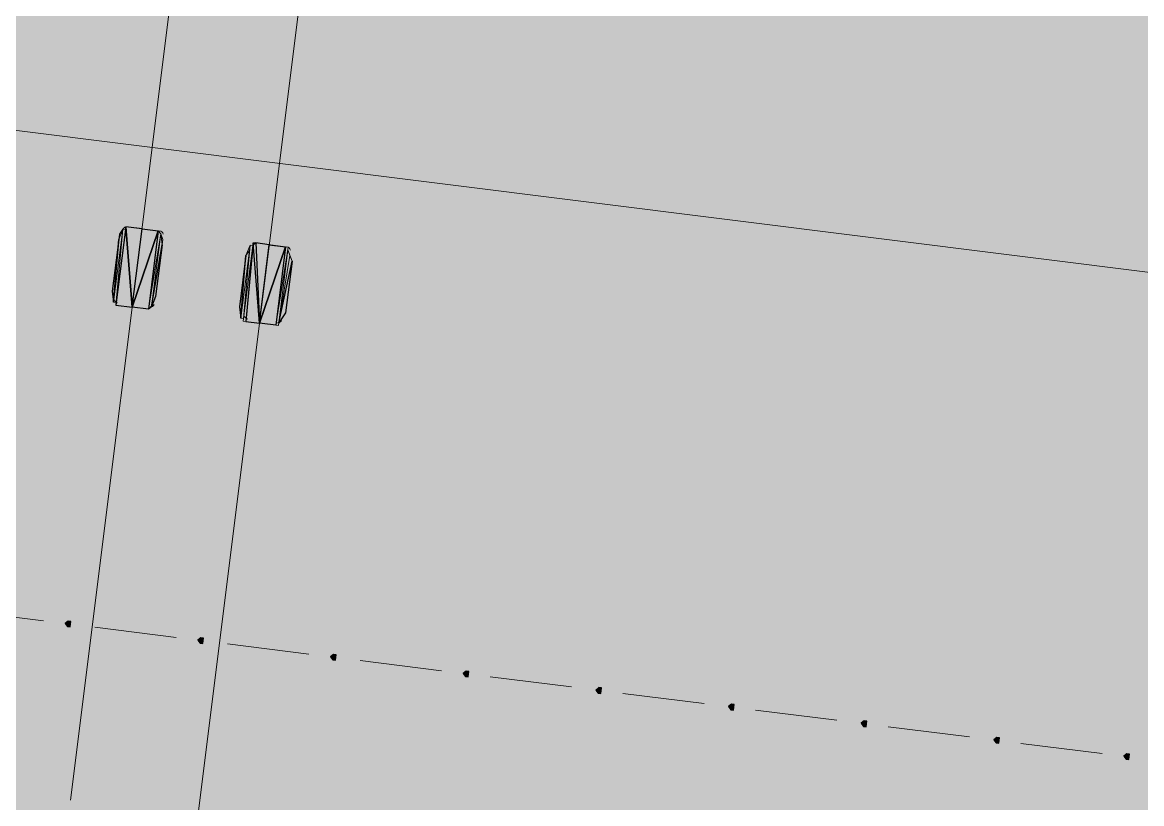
# Model space of a CAD drawing. Header units: metres. Extents: x -4 to 509425, y 7549 to 4732445.
# Drawn here: x 476057.508 to 476060.98, y 4719731.627 to 4719734.05 of the extents above; entities that cross this region are included whole.
import ezdxf

# ---------------------------------------------------------------- set-up
doc = ezdxf.new("R2010")
doc.units = ezdxf.units.M
doc.header["$LTSCALE"] = 0.01
doc.header["$MEASUREMENT"] = 0
doc.layers.get('0').update_dxf_attribs({"lineweight": 0})
doc.layers.add('_SUBESTACIÓN', color=1, linetype='Continuous')
doc.layers.add('SUBESTACION LA VID', color=253, linetype='Continuous')

# ---------------------------------------------------------------- blocks, each defined once
blk = doc.blocks.new('A$Cfff6051d')
at = {"layer": 'SUBESTACION LA VID', "transparency": 33554687}
h = blk.add_hatch(color=256, dxfattribs=at)
h.dxf.hatch_style = 2
h.paths.add_polyline_path([(476057.6571, 4719732.1838), (476057.6582, 4719732.1922), (476057.6498, 4719732.1932), (476057.6403, 4719732.1859), (476057.6477, 4719732.1764), (476057.6561, 4719732.1754)])
h = blk.add_hatch(color=256, dxfattribs=at)
h.dxf.hatch_style = 2
h.paths.add_polyline_path([(476058.0687, 4719732.1322), (476058.0698, 4719732.1406), (476058.0614, 4719732.1416), (476058.0519, 4719732.1343), (476058.0593, 4719732.1248), (476058.0677, 4719732.1238)])
h = blk.add_hatch(color=256, dxfattribs=at)
h.dxf.hatch_style = 2
h.paths.add_polyline_path([(476058.4803, 4719732.0806), (476058.4814, 4719732.089), (476058.473, 4719732.09), (476058.4635, 4719732.0827), (476058.4709, 4719732.0732), (476058.4793, 4719732.0722)])
h = blk.add_hatch(color=256, dxfattribs=at)
h.dxf.hatch_style = 2
h.paths.add_polyline_path([(476058.892, 4719732.029), (476058.893, 4719732.0374), (476058.8846, 4719732.0384), (476058.8752, 4719732.0311), (476058.8825, 4719732.0216), (476058.8909, 4719732.0206)])
h = blk.add_hatch(color=256, dxfattribs=at)
h.dxf.hatch_style = 2
h.paths.add_polyline_path([(476059.3036, 4719731.9774), (476059.3046, 4719731.9858), (476059.2962, 4719731.9868), (476059.2868, 4719731.9795), (476059.2941, 4719731.97), (476059.3025, 4719731.969)])
h = blk.add_hatch(color=256, dxfattribs=at)
h.dxf.hatch_style = 2
h.paths.add_polyline_path([(476059.7152, 4719731.9258), (476059.7163, 4719731.9342), (476059.7079, 4719731.9352), (476059.6984, 4719731.9279), (476059.7057, 4719731.9184), (476059.7141, 4719731.9174)])
h = blk.add_hatch(color=256, dxfattribs=at)
h.dxf.hatch_style = 2
h.paths.add_polyline_path([(476060.1268, 4719731.8742), (476060.1279, 4719731.8826), (476060.1195, 4719731.8836), (476060.11, 4719731.8763), (476060.1174, 4719731.8668), (476060.1258, 4719731.8658)])
h = blk.add_hatch(color=256, dxfattribs=at)
h.dxf.hatch_style = 2
h.paths.add_polyline_path([(476060.5384, 4719731.8226), (476060.5395, 4719731.831), (476060.5311, 4719731.832), (476060.5216, 4719731.8247), (476060.529, 4719731.8152), (476060.5374, 4719731.8142)])
h = blk.add_hatch(color=256, dxfattribs=at)
h.dxf.hatch_style = 2
h.paths.add_polyline_path([(476060.9416, 4719731.772), (476060.9427, 4719731.7804), (476060.9343, 4719731.7815), (476060.9248, 4719731.7741), (476060.9322, 4719731.7647), (476060.9406, 4719731.7636)])
at = {"layer": 'SUBESTACION LA VID', "lineweight": 15}
for p, q in [((476072.0569, 4719731.8887), (475974.5206, 4719744.1168)), ((476057.8287, 4719733.4165), (476057.9295, 4719733.4039)), ((476057.8791, 4719733.4102), (476057.8486, 4719733.1666)), ((476058.2319, 4719733.366), (476058.3244, 4719733.3544)), ((476058.2739, 4719733.3607), (476058.2434, 4719733.1171)), ((476057.899, 4719733.1603), (476057.7982, 4719733.1729)), ((476058.2938, 4719733.1108), (476058.2014, 4719733.1224)), ((476057.5731, 4719732.1943), (476057.3211, 4719732.2259)), ((476057.9847, 4719732.1427), (476057.7327, 4719732.1743)), ((476058.3963, 4719732.0911), (476058.1443, 4719732.1227)), ((476058.808, 4719732.0395), (476058.5559, 4719732.0711)), ((476059.2112, 4719731.9889), (476058.9592, 4719732.0205)), ((476059.6228, 4719731.9373), (476059.3708, 4719731.9689)), ((476060.0344, 4719731.8857), (476059.7824, 4719731.9173)), ((476060.446, 4719731.8341), (476060.194, 4719731.8657)), ((476060.8576, 4719731.7825), (476060.6056, 4719731.8141))]:
    blk.add_line(p, q, dxfattribs=at)
at = {"layer": 'SUBESTACION LA VID', "lineweight": 0}
for p, q in [((476057.8486, 4719733.1666), (476057.8287, 4719733.4165)), ((476057.8486, 4719733.1666), (476057.9295, 4719733.4039)), ((476058.2434, 4719733.1171), (476058.2235, 4719733.367)), ((476058.2434, 4719733.1171), (476058.3244, 4719733.3544)), ((476057.7908, 4719733.1824), (476057.7867, 4719733.217)), ((476057.9084, 4719733.1676), (476057.9211, 4719733.2002)), ((476058.1857, 4719733.1329), (476058.1815, 4719733.1675)), ((476058.3033, 4719733.1181), (476058.3243, 4719733.1496))]:
    blk.add_line(p, q, dxfattribs=at)
at = {"layer": 'SUBESTACION LA VID', "lineweight": 15}
for points in [[(476062.275, 4719768.4732), (476062.0338, 4719766.5495), (476057.6569, 4719731.6377)], [(476062.6698, 4719768.4237), (476062.4286, 4719766.5), (476058.0517, 4719731.5882)], [(476057.8791, 4719733.4102), (476057.8287, 4719733.4165), (476057.8277, 4719733.4081), (476057.8193, 4719733.4092), (476057.8088, 4719733.3934), (476057.8067, 4719733.3766), (476057.7867, 4719733.217), (476057.7908, 4719733.1824), (476057.7992, 4719733.1813), (476057.7982, 4719733.1729), (476057.8486, 4719733.1666), (476057.8791, 4719733.4102)], [(476057.7908, 4719733.1824), (476057.7867, 4719733.217), (476057.8067, 4719733.3766), (476057.8193, 4719733.4092)], [(476057.8791, 4719733.4102), (476057.9295, 4719733.4039), (476057.9369, 4719733.3944), (476057.9432, 4719733.3766), (476057.9411, 4719733.3598), (476057.9211, 4719733.2002), (476057.9084, 4719733.1676), (476057.899, 4719733.1603), (476057.8486, 4719733.1666), (476057.8791, 4719733.4102)], [(476057.9369, 4719733.3944), (476057.9411, 4719733.3598), (476057.9211, 4719733.2002), (476057.9084, 4719733.1676)], [(476058.2739, 4719733.3607), (476058.2319, 4719733.366), (476058.2235, 4719733.367), (476058.2225, 4719733.3586), (476058.2141, 4719733.3597), (476058.212, 4719733.3429), (476058.2015, 4719733.3271), (476058.1815, 4719733.1675), (476058.1857, 4719733.1329), (476058.1941, 4719733.1318), (476058.193, 4719733.1234), (476058.2014, 4719733.1224), (476058.2434, 4719733.1171), (476058.2739, 4719733.3607)], [(476058.1857, 4719733.1329), (476058.1815, 4719733.1675), (476058.2015, 4719733.3271), (476058.2141, 4719733.3597)], [(476058.2739, 4719733.3607), (476058.3244, 4719733.3544), (476058.3328, 4719733.3533), (476058.3317, 4719733.3449), (476058.338, 4719733.3271), (476058.3443, 4719733.3092), (476058.3243, 4719733.1496), (476058.3033, 4719733.1181), (476058.3022, 4719733.1097), (476058.2938, 4719733.1108), (476058.2434, 4719733.1171), (476058.2739, 4719733.3607)], [(476058.3317, 4719733.3449), (476058.3443, 4719733.3092), (476058.3243, 4719733.1496), (476058.3033, 4719733.1181)]]:
    blk.add_lwpolyline(points, dxfattribs=at)
at = {"layer": 'SUBESTACION LA VID', "lineweight": 0}
for points in [[(476057.7992, 4719733.1813), (476057.8193, 4719733.4092), (476057.7992, 4719733.1813), (476057.8193, 4719733.4092), (476057.7908, 4719733.1824), (476057.8193, 4719733.4092), (476057.7908, 4719733.1824), (476057.8088, 4719733.3934), (476057.7908, 4719733.1824), (476057.8067, 4719733.3766)], [(476057.7982, 4719733.1729), (476057.8287, 4719733.4165), (476057.7982, 4719733.1729), (476057.8277, 4719733.4081), (476057.7982, 4719733.1729), (476057.8277, 4719733.4081)], [(476057.7982, 4719733.1729), (476057.8193, 4719733.4092), (476057.7982, 4719733.1729), (476057.8193, 4719733.4092), (476057.7982, 4719733.1729)], [(476057.8791, 4719733.4102), (476057.8287, 4719733.4165), (476057.8791, 4719733.4102)], [(476057.8791, 4719733.4102), (476057.9295, 4719733.4039), (476057.8791, 4719733.4102)], [(476057.899, 4719733.1603), (476057.9295, 4719733.4039), (476057.899, 4719733.1603), (476057.9285, 4719733.3955)], [(476057.899, 4719733.1603), (476057.9369, 4719733.3944), (476057.899, 4719733.1603), (476057.9369, 4719733.3944), (476057.899, 4719733.1603), (476057.9369, 4719733.3944), (476057.899, 4719733.1603)], [(476057.9, 4719733.1687), (476057.9369, 4719733.3944), (476057.9084, 4719733.1676), (476057.9369, 4719733.3944), (476057.9084, 4719733.1676), (476057.9369, 4719733.3944), (476057.9084, 4719733.1676), (476057.9432, 4719733.3766), (476057.9084, 4719733.1676), (476057.9411, 4719733.3598)], [(476058.1941, 4719733.1318), (476058.2141, 4719733.3597), (476058.1941, 4719733.1318), (476058.2141, 4719733.3597), (476058.1941, 4719733.1318), (476058.2141, 4719733.3597), (476058.1941, 4719733.1318), (476058.212, 4719733.3429), (476058.1857, 4719733.1329), (476058.2015, 4719733.3271)], [(476058.2014, 4719733.1224), (476058.2235, 4719733.367), (476058.2014, 4719733.1224), (476058.2225, 4719733.3586), (476058.193, 4719733.1234), (476058.2225, 4719733.3586), (476058.193, 4719733.1234), (476058.2225, 4719733.3586), (476058.193, 4719733.1234), (476058.2225, 4719733.3586)], [(476058.2739, 4719733.3607), (476058.2319, 4719733.366), (476058.2739, 4719733.3607)], [(476058.2739, 4719733.3607), (476058.3244, 4719733.3544), (476058.2739, 4719733.3607)], [(476058.2938, 4719733.1108), (476058.3328, 4719733.3533), (476058.2938, 4719733.1108), (476058.3317, 4719733.3449), (476058.2938, 4719733.1108), (476058.3317, 4719733.3449), (476058.2938, 4719733.1108), (476058.3317, 4719733.3449), (476058.3022, 4719733.1097), (476058.3317, 4719733.3449), (476058.3033, 4719733.1181), (476058.3317, 4719733.3449), (476058.3033, 4719733.1181), (476058.3317, 4719733.3449), (476058.3033, 4719733.1181), (476058.3317, 4719733.3449)], [(476058.3033, 4719733.1181), (476058.338, 4719733.3271), (476058.3033, 4719733.1181), (476058.3443, 4719733.3092)]]:
    blk.add_lwpolyline(points, dxfattribs=at)
at = {"layer": 'SUBESTACION LA VID'}
for points in [[(476057.8486, 4719733.1666), (476057.8287, 4719733.4165), (476057.7982, 4719733.1729)], [(476057.8791, 4719733.4102), (476057.8287, 4719733.4165), (476057.8486, 4719733.1666)], [(476057.8791, 4719733.4102), (476057.9295, 4719733.4039), (476057.8486, 4719733.1666)], [(476057.7867, 4719733.217), (476057.7908, 4719733.1824), (476057.8067, 4719733.3766)], [(476057.8486, 4719733.1666), (476057.9295, 4719733.4039), (476057.899, 4719733.1603)], [(476057.9211, 4719733.2002), (476057.9084, 4719733.1676), (476057.9411, 4719733.3598)], [(476058.2434, 4719733.1171), (476058.2235, 4719733.367), (476058.2014, 4719733.1224)], [(476058.2739, 4719733.3607), (476058.2319, 4719733.366), (476058.2434, 4719733.1171)], [(476058.2739, 4719733.3607), (476058.3244, 4719733.3544), (476058.2434, 4719733.1171)], [(476058.2434, 4719733.1171), (476058.3244, 4719733.3544), (476058.2938, 4719733.1108)], [(476058.1815, 4719733.1675), (476058.1857, 4719733.1329), (476058.2015, 4719733.3271)], [(476058.3243, 4719733.1496), (476058.3033, 4719733.1181), (476058.3443, 4719733.3092)], [(476057.6571, 4719732.1838), (476057.6582, 4719732.1922), (476057.6498, 4719732.1932), (476057.6403, 4719732.1859), (476057.6477, 4719732.1764), (476057.6561, 4719732.1754)], [(476058.0687, 4719732.1322), (476058.0698, 4719732.1406), (476058.0614, 4719732.1416), (476058.0519, 4719732.1343), (476058.0593, 4719732.1248), (476058.0677, 4719732.1238)], [(476058.4803, 4719732.0806), (476058.4814, 4719732.089), (476058.473, 4719732.09), (476058.4635, 4719732.0827), (476058.4709, 4719732.0732), (476058.4793, 4719732.0722)], [(476058.892, 4719732.029), (476058.893, 4719732.0374), (476058.8846, 4719732.0384), (476058.8752, 4719732.0311), (476058.8825, 4719732.0216), (476058.8909, 4719732.0206)], [(476059.3036, 4719731.9774), (476059.3046, 4719731.9858), (476059.2962, 4719731.9868), (476059.2868, 4719731.9795), (476059.2941, 4719731.97), (476059.3025, 4719731.969)], [(476059.7152, 4719731.9258), (476059.7163, 4719731.9342), (476059.7079, 4719731.9352), (476059.6984, 4719731.9279), (476059.7057, 4719731.9184), (476059.7141, 4719731.9174)], [(476060.1268, 4719731.8742), (476060.1279, 4719731.8826), (476060.1195, 4719731.8836), (476060.11, 4719731.8763), (476060.1174, 4719731.8668), (476060.1258, 4719731.8658)], [(476060.5384, 4719731.8226), (476060.5395, 4719731.831), (476060.5311, 4719731.832), (476060.5216, 4719731.8247), (476060.529, 4719731.8152), (476060.5374, 4719731.8142)], [(476060.9416, 4719731.772), (476060.9427, 4719731.7804), (476060.9343, 4719731.7815), (476060.9248, 4719731.7741), (476060.9322, 4719731.7647), (476060.9406, 4719731.7636)]]:
    blk.add_lwpolyline(points, close=True, dxfattribs=at)
at = {"layer": 'SUBESTACION LA VID', "lineweight": 0}
for points in [[(476057.8486, 4719733.1666), (476057.8287, 4719733.4165), (476057.7982, 4719733.1729)], [(476057.8791, 4719733.4102), (476057.8287, 4719733.4165), (476057.8486, 4719733.1666)], [(476057.8791, 4719733.4102), (476057.9295, 4719733.4039), (476057.8486, 4719733.1666)], [(476057.7867, 4719733.217), (476057.7908, 4719733.1824), (476057.8067, 4719733.3766)], [(476057.8486, 4719733.1666), (476057.9295, 4719733.4039), (476057.899, 4719733.1603)], [(476057.9211, 4719733.2002), (476057.9084, 4719733.1676), (476057.9411, 4719733.3598)], [(476058.2434, 4719733.1171), (476058.2235, 4719733.367), (476058.2014, 4719733.1224)], [(476058.2739, 4719733.3607), (476058.2319, 4719733.366), (476058.2434, 4719733.1171)], [(476058.2739, 4719733.3607), (476058.3244, 4719733.3544), (476058.2434, 4719733.1171)], [(476058.2434, 4719733.1171), (476058.3244, 4719733.3544), (476058.2938, 4719733.1108)], [(476058.1815, 4719733.1675), (476058.1857, 4719733.1329), (476058.2015, 4719733.3271)], [(476058.3243, 4719733.1496), (476058.3033, 4719733.1181), (476058.3443, 4719733.3092)], [(476057.6571, 4719732.1838), (476057.6582, 4719732.1922), (476057.6498, 4719732.1932), (476057.6403, 4719732.1859), (476057.6477, 4719732.1764), (476057.6561, 4719732.1754)], [(476058.0687, 4719732.1322), (476058.0698, 4719732.1406), (476058.0614, 4719732.1416), (476058.0519, 4719732.1343), (476058.0593, 4719732.1248), (476058.0677, 4719732.1238)], [(476058.4803, 4719732.0806), (476058.4814, 4719732.089), (476058.473, 4719732.09), (476058.4635, 4719732.0827), (476058.4709, 4719732.0732), (476058.4793, 4719732.0722)], [(476058.892, 4719732.029), (476058.893, 4719732.0374), (476058.8846, 4719732.0384), (476058.8752, 4719732.0311), (476058.8825, 4719732.0216), (476058.8909, 4719732.0206)], [(476059.3036, 4719731.9774), (476059.3046, 4719731.9858), (476059.2962, 4719731.9868), (476059.2868, 4719731.9795), (476059.2941, 4719731.97), (476059.3025, 4719731.969)], [(476059.7152, 4719731.9258), (476059.7163, 4719731.9342), (476059.7079, 4719731.9352), (476059.6984, 4719731.9279), (476059.7057, 4719731.9184), (476059.7141, 4719731.9174)], [(476060.1268, 4719731.8742), (476060.1279, 4719731.8826), (476060.1195, 4719731.8836), (476060.11, 4719731.8763), (476060.1174, 4719731.8668), (476060.1258, 4719731.8658)], [(476060.5384, 4719731.8226), (476060.5395, 4719731.831), (476060.5311, 4719731.832), (476060.5216, 4719731.8247), (476060.529, 4719731.8152), (476060.5374, 4719731.8142)], [(476060.9416, 4719731.772), (476060.9427, 4719731.7804), (476060.9343, 4719731.7815), (476060.9248, 4719731.7741), (476060.9322, 4719731.7647), (476060.9406, 4719731.7636)]]:
    blk.add_lwpolyline(points, close=True, dxfattribs=at)
at = {"layer": 'SUBESTACION LA VID', "lineweight": 15}
for points in [[(476057.8329, 4719733.416), (476057.8275, 4719733.4167), (476057.8223, 4719733.4139), (476057.8199, 4719733.409)], [(476057.9445, 4719733.3935), (476057.9434, 4719733.3988), (476057.939, 4719733.4027), (476057.9337, 4719733.4034)], [(476058.2361, 4719733.3654), (476058.2308, 4719733.3661), (476058.2255, 4719733.3633), (476058.2232, 4719733.3584)], [(476058.3394, 4719733.344), (476058.3382, 4719733.3493), (476058.3339, 4719733.3532), (476058.3285, 4719733.3539)], [(476057.7926, 4719733.1908), (476057.7937, 4719733.1855), (476057.7981, 4719733.1815), (476057.8034, 4719733.1808)], [(476057.9042, 4719733.1681), (476057.9096, 4719733.1675), (476057.9147, 4719733.1702), (476057.9171, 4719733.175)], [(476058.1958, 4719733.1402), (476058.1969, 4719733.1349), (476058.2013, 4719733.1309), (476058.2067, 4719733.1302)], [(476058.2991, 4719733.1186), (476058.3044, 4719733.118), (476058.3095, 4719733.1207), (476058.312, 4719733.1255)]]:
    blk.add_open_spline(points, degree=3, dxfattribs=at)

msp = doc.modelspace()

# ---------------------------------------------------------------- hatches: boundary and pattern name
at = {"layer": '_SUBESTACIÓN', "transparency": 33554559}
h = msp.add_hatch(color=1, dxfattribs=at)
h.dxf.hatch_style = 1
h.paths.add_polyline_path([(475968.6399, 4719805.825), (476089.9386, 4719790.615), (476078.1686, 4719696.74), (475956.8686, 4719711.9502)])

# ---------------------------------------------------------------- block references
at = {"linetype": 'Continuous'}
msp.add_blockref('A$Cfff6051d', (0, 0), dxfattribs=at)

doc.saveas('drawing.dxf')
